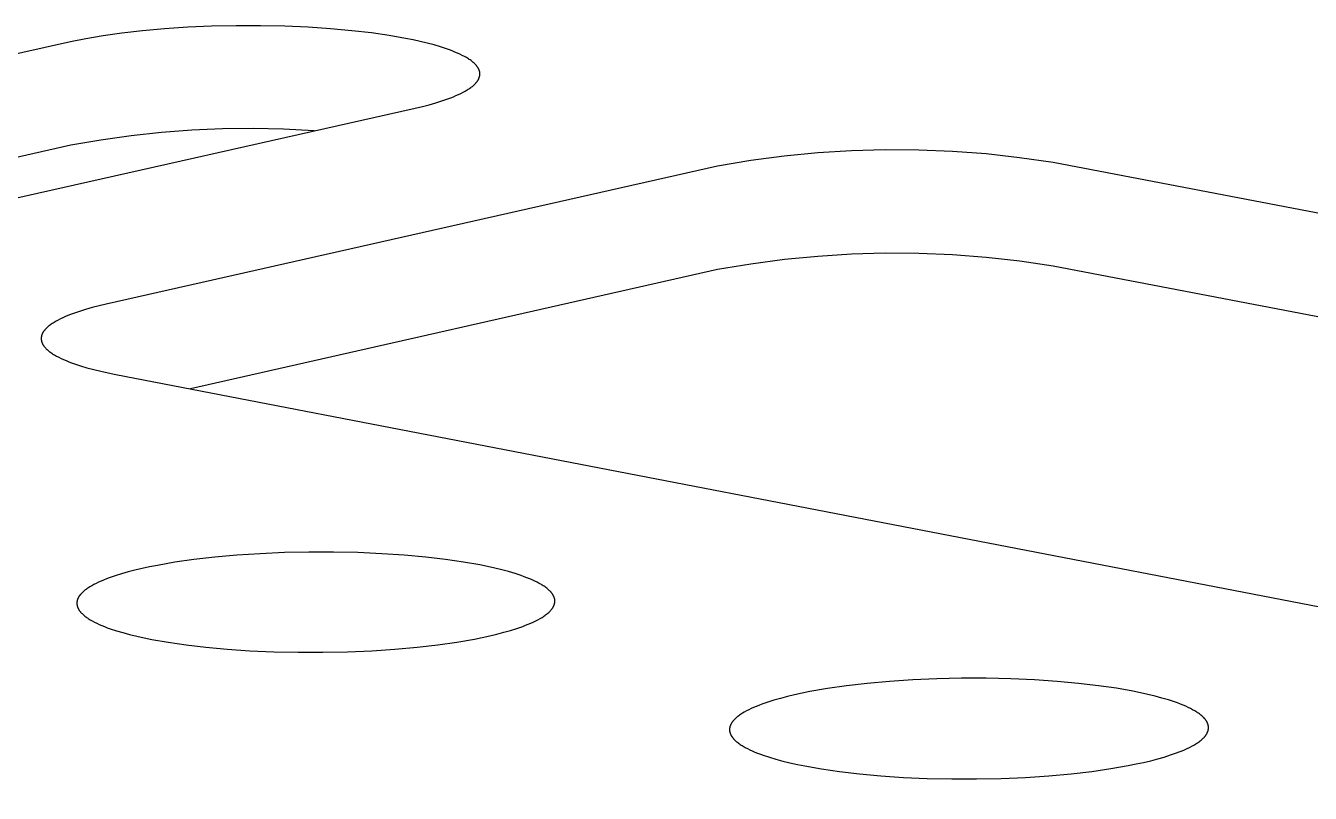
# Model space of a CAD drawing. Header units: millimetres. Extents: x 0 to 4030, y -54 to 2762.
# Drawn here: x 1107.1 to 1121.83, y 961.11 to 969.9 of the extents above; entities that cross this region are included whole.
import ezdxf

# ---------------------------------------------------------------- set-up
doc = ezdxf.new("R2010")
doc.units = ezdxf.units.MM
doc.header["$MEASUREMENT"] = 0
doc.layers.add('Utwórz2D linie widoczne', color=7, linetype='Continuous', true_color=0x000000)

msp = doc.modelspace()

# ---------------------------------------------------------------- linework, layer by layer
at = {"layer": 'Utwórz2D linie widoczne'}
for p, q in [((1108.958, 969.885), (1108.693, 969.868)), ((1109.233, 969.897), (1108.958, 969.885)), ((1109.512, 969.903), (1109.233, 969.897)), ((1109.793, 969.903), (1109.512, 969.903)), ((1110.07, 969.897), (1109.793, 969.903)), ((1110.339, 969.885), (1110.07, 969.897)), ((1110.597, 969.868), (1110.339, 969.885)), ((1107.792, 969.754), (1107.616, 969.718)), ((1107.988, 969.788), (1107.792, 969.754)), ((1108.205, 969.818), (1107.988, 969.788)), ((1108.441, 969.845), (1108.205, 969.818)), ((1108.693, 969.868), (1108.441, 969.845)), ((1110.839, 969.846), (1110.597, 969.868)), ((1111.064, 969.82), (1110.839, 969.846)), ((1111.269, 969.79), (1111.064, 969.82)), ((1111.454, 969.758), (1111.269, 969.79)), ((1111.541, 969.741), (1111.454, 969.758)), ((1111.624, 969.722), (1111.541, 969.741)), ((1107.616, 969.718), (1100.607, 968.142)), ((1111.705, 969.703), (1111.624, 969.722)), ((1111.783, 969.682), (1111.705, 969.703)), ((1111.857, 969.66), (1111.783, 969.682)), ((1111.926, 969.637), (1111.857, 969.66)), ((1111.959, 969.626), (1111.926, 969.637)), ((1111.991, 969.614), (1111.959, 969.626)), ((1112.022, 969.601), (1111.991, 969.614)), ((1112.051, 969.589), (1112.022, 969.601)), ((1112.079, 969.576), (1112.051, 969.589)), ((1112.105, 969.563), (1112.079, 969.576)), ((1112.13, 969.55), (1112.105, 969.563)), ((1112.154, 969.537), (1112.13, 969.55)), ((1112.165, 969.53), (1112.154, 969.537)), ((1112.176, 969.524), (1112.165, 969.53)), ((1112.186, 969.517), (1112.176, 969.524)), ((1112.196, 969.51), (1112.186, 969.517)), ((1112.206, 969.503), (1112.196, 969.51)), ((1112.215, 969.496), (1112.206, 969.503)), ((1112.224, 969.489), (1112.215, 969.496)), ((1112.232, 969.482), (1112.224, 969.489)), ((1112.24, 969.475), (1112.232, 969.482)), ((1112.247, 969.468), (1112.24, 969.475)), ((1112.254, 969.461), (1112.247, 969.468)), ((1112.261, 969.454), (1112.254, 969.461)), ((1112.264, 969.45), (1112.261, 969.454)), ((1112.267, 969.447), (1112.264, 969.45)), ((1112.27, 969.443), (1112.267, 969.447)), ((1112.273, 969.44), (1112.27, 969.443)), ((1112.276, 969.436), (1112.273, 969.44)), ((1112.278, 969.432), (1112.276, 969.436)), ((1112.281, 969.429), (1112.278, 969.432)), ((1112.283, 969.425), (1112.281, 969.429)), ((1112.286, 969.422), (1112.283, 969.425)), ((1112.288, 969.418), (1112.286, 969.422)), ((1112.29, 969.414), (1112.288, 969.418)), ((1112.288, 969.283), (1112.29, 969.287)), ((1112.292, 969.411), (1112.29, 969.414)), ((1112.29, 969.287), (1112.292, 969.29)), ((1112.293, 969.407), (1112.292, 969.411)), ((1112.292, 969.29), (1112.294, 969.294)), ((1112.295, 969.404), (1112.293, 969.407)), ((1112.294, 969.294), (1112.295, 969.298)), ((1112.297, 969.4), (1112.295, 969.404)), ((1112.295, 969.298), (1112.297, 969.301)), ((1112.298, 969.396), (1112.297, 969.4)), ((1112.297, 969.301), (1112.299, 969.305)), ((1112.3, 969.393), (1112.298, 969.396)), ((1112.299, 969.305), (1112.3, 969.309)), ((1112.301, 969.389), (1112.3, 969.393)), ((1112.3, 969.309), (1112.301, 969.312)), ((1112.302, 969.385), (1112.301, 969.389)), ((1112.301, 969.312), (1112.302, 969.316)), ((1112.303, 969.382), (1112.302, 969.385)), ((1112.302, 969.316), (1112.303, 969.32)), ((1112.304, 969.378), (1112.303, 969.382)), ((1112.303, 969.32), (1112.304, 969.323)), ((1112.305, 969.374), (1112.304, 969.378)), ((1112.304, 969.323), (1112.305, 969.327)), ((1112.306, 969.371), (1112.305, 969.374)), ((1112.305, 969.327), (1112.306, 969.33)), ((1112.306, 969.367), (1112.306, 969.371)), ((1112.307, 969.363), (1112.306, 969.367)), ((1112.306, 969.334), (1112.307, 969.338)), ((1112.306, 969.33), (1112.306, 969.334)), ((1112.307, 969.36), (1112.307, 969.363)), ((1112.307, 969.356), (1112.307, 969.36)), ((1112.307, 969.352), (1112.307, 969.356)), ((1112.307, 969.349), (1112.307, 969.352)), ((1112.307, 969.345), (1112.307, 969.349)), ((1112.307, 969.341), (1112.307, 969.345)), ((1112.307, 969.338), (1112.307, 969.341)), ((1112.089, 969.127), (1112.115, 969.14)), ((1112.115, 969.14), (1112.139, 969.154)), ((1112.139, 969.154), (1112.162, 969.167)), ((1112.162, 969.167), (1112.172, 969.174)), ((1112.172, 969.174), (1112.183, 969.181)), ((1112.183, 969.181), (1112.193, 969.187)), ((1112.193, 969.187), (1112.202, 969.194)), ((1112.202, 969.194), (1112.212, 969.201)), ((1112.212, 969.201), (1112.221, 969.208)), ((1112.221, 969.208), (1112.229, 969.215)), ((1112.229, 969.215), (1112.237, 969.222)), ((1112.237, 969.222), (1112.245, 969.229)), ((1112.245, 969.229), (1112.252, 969.236)), ((1112.252, 969.236), (1112.259, 969.244)), ((1112.259, 969.244), (1112.262, 969.247)), ((1112.262, 969.247), (1112.265, 969.251)), ((1112.265, 969.251), (1112.268, 969.254)), ((1112.268, 969.254), (1112.271, 969.258)), ((1112.271, 969.258), (1112.274, 969.261)), ((1112.274, 969.261), (1112.276, 969.265)), ((1112.276, 969.265), (1112.279, 969.269)), ((1112.279, 969.269), (1112.281, 969.272)), ((1112.281, 969.272), (1112.284, 969.276)), ((1112.284, 969.276), (1112.286, 969.28)), ((1112.286, 969.28), (1112.288, 969.283)), ((1111.648, 968.978), (1111.727, 968.998)), ((1111.727, 968.998), (1111.802, 969.02)), ((1111.802, 969.02), (1111.873, 969.042)), ((1111.873, 969.042), (1111.941, 969.065)), ((1111.941, 969.065), (1111.973, 969.077)), ((1111.973, 969.077), (1112.004, 969.089)), ((1112.004, 969.089), (1112.033, 969.102)), ((1112.033, 969.102), (1112.062, 969.114)), ((1112.062, 969.114), (1112.089, 969.127)), ((1104.559, 967.38), (1111.567, 968.959)), ((1111.567, 968.959), (1111.648, 968.978)), ((1109.007, 968.706), (1108.658, 968.679)), ((1109.357, 968.72), (1109.007, 968.706)), ((1109.707, 968.724), (1109.357, 968.72)), ((1110.057, 968.717), (1109.707, 968.724)), ((1110.407, 968.698), (1110.057, 968.717)), ((1107.963, 968.593), (1107.618, 968.534)), ((1108.31, 968.642), (1107.963, 968.593)), ((1108.658, 968.679), (1108.31, 968.642)), ((1107.618, 968.534), (1101.762, 967.216)), ((1115.796, 968.408), (1115.412, 968.358)), ((1116.18, 968.446), (1115.796, 968.408)), ((1116.566, 968.47), (1116.18, 968.446)), ((1116.952, 968.481), (1116.566, 968.47)), ((1117.339, 968.478), (1116.952, 968.481)), ((1117.725, 968.462), (1117.339, 968.478)), ((1118.11, 968.433), (1117.725, 968.462)), ((1118.494, 968.39), (1118.11, 968.433)), ((1115.031, 968.294), (1108.024, 966.713)), ((1115.412, 968.358), (1115.031, 968.294)), ((1118.877, 968.335), (1118.494, 968.39)), ((1171.66, 958.213), (1118.877, 968.335)), ((1116.181, 967.26), (1115.797, 967.223)), ((1116.567, 967.284), (1116.181, 967.26)), ((1116.953, 967.295), (1116.567, 967.284)), ((1117.34, 967.292), (1116.953, 967.295)), ((1117.726, 967.276), (1117.34, 967.292)), ((1118.111, 967.247), (1117.726, 967.276)), ((1118.495, 967.205), (1118.111, 967.247)), ((1115.032, 967.108), (1108.989, 965.742)), ((1115.413, 967.172), (1115.032, 967.108)), ((1115.797, 967.223), (1115.413, 967.172)), ((1118.877, 967.149), (1118.495, 967.205)), ((1170.871, 957.162), (1118.877, 967.149)), ((1107.788, 966.652), (1107.717, 966.629)), ((1107.864, 966.673), (1107.788, 966.652)), ((1107.943, 966.693), (1107.864, 966.673)), ((1108.024, 966.713), (1107.943, 966.693)), ((1107.405, 966.49), (1107.395, 966.483)), ((1107.416, 966.496), (1107.405, 966.49)), ((1107.427, 966.503), (1107.416, 966.496)), ((1107.45, 966.517), (1107.427, 966.503)), ((1107.474, 966.53), (1107.45, 966.517)), ((1107.5, 966.543), (1107.474, 966.53)), ((1107.527, 966.556), (1107.5, 966.543)), ((1107.556, 966.569), (1107.527, 966.556)), ((1107.585, 966.582), (1107.556, 966.569)), ((1107.616, 966.594), (1107.585, 966.582)), ((1107.649, 966.606), (1107.616, 966.594)), ((1107.717, 966.629), (1107.649, 966.606)), ((1107.282, 966.342), (1107.281, 966.339)), ((1107.283, 966.35), (1107.282, 966.346)), ((1107.282, 966.346), (1107.282, 966.342)), ((1107.284, 966.353), (1107.283, 966.35)), ((1107.286, 966.357), (1107.284, 966.353)), ((1107.287, 966.361), (1107.286, 966.357)), ((1107.288, 966.364), (1107.287, 966.361)), ((1107.29, 966.368), (1107.288, 966.364)), ((1107.291, 966.372), (1107.29, 966.368)), ((1107.293, 966.375), (1107.291, 966.372)), ((1107.295, 966.379), (1107.293, 966.375)), ((1107.297, 966.383), (1107.295, 966.379)), ((1107.299, 966.386), (1107.297, 966.383)), ((1107.301, 966.39), (1107.299, 966.386)), ((1107.303, 966.394), (1107.301, 966.39)), ((1107.306, 966.397), (1107.303, 966.394)), ((1107.308, 966.401), (1107.306, 966.397)), ((1107.311, 966.405), (1107.308, 966.401)), ((1107.314, 966.408), (1107.311, 966.405)), ((1107.316, 966.412), (1107.314, 966.408)), ((1107.319, 966.415), (1107.316, 966.412)), ((1107.322, 966.419), (1107.319, 966.415)), ((1107.325, 966.423), (1107.322, 966.419)), ((1107.329, 966.426), (1107.325, 966.423)), ((1107.336, 966.433), (1107.329, 966.426)), ((1107.343, 966.44), (1107.336, 966.433)), ((1107.35, 966.448), (1107.343, 966.44)), ((1107.359, 966.455), (1107.35, 966.448)), ((1107.367, 966.462), (1107.359, 966.455)), ((1107.376, 966.469), (1107.367, 966.462)), ((1107.385, 966.476), (1107.376, 966.469)), ((1107.395, 966.483), (1107.385, 966.476)), ((1107.28, 966.331), (1107.279, 966.327)), ((1107.279, 966.327), (1107.279, 966.324)), ((1107.279, 966.324), (1107.279, 966.32)), ((1107.279, 966.32), (1107.279, 966.316)), ((1107.279, 966.316), (1107.279, 966.313)), ((1107.279, 966.313), (1107.279, 966.309)), ((1107.279, 966.309), (1107.28, 966.305)), ((1107.281, 966.339), (1107.28, 966.335)), ((1107.28, 966.335), (1107.28, 966.331)), ((1107.28, 966.305), (1107.28, 966.302)), ((1107.28, 966.302), (1107.281, 966.298)), ((1107.281, 966.298), (1107.281, 966.294)), ((1107.281, 966.294), (1107.282, 966.291)), ((1107.282, 966.291), (1107.283, 966.287)), ((1107.283, 966.287), (1107.284, 966.283)), ((1107.284, 966.283), (1107.285, 966.28)), ((1107.285, 966.28), (1107.286, 966.276)), ((1107.286, 966.276), (1107.288, 966.272)), ((1107.288, 966.272), (1107.289, 966.269)), ((1107.289, 966.269), (1107.291, 966.265)), ((1107.291, 966.265), (1107.293, 966.261)), ((1107.293, 966.261), (1107.294, 966.258)), ((1107.294, 966.258), (1107.296, 966.254)), ((1107.296, 966.254), (1107.298, 966.25)), ((1107.298, 966.25), (1107.3, 966.247)), ((1107.3, 966.247), (1107.303, 966.243)), ((1107.303, 966.243), (1107.305, 966.239)), ((1107.305, 966.239), (1107.308, 966.236)), ((1107.308, 966.236), (1107.31, 966.232)), ((1107.31, 966.232), (1107.313, 966.228)), ((1107.313, 966.228), (1107.316, 966.225)), ((1107.316, 966.225), (1107.319, 966.221)), ((1107.319, 966.221), (1107.322, 966.218)), ((1107.322, 966.218), (1107.325, 966.214)), ((1107.325, 966.214), (1107.331, 966.207)), ((1107.331, 966.207), (1107.338, 966.2)), ((1107.338, 966.2), (1107.346, 966.193)), ((1107.346, 966.193), (1107.354, 966.186)), ((1107.354, 966.186), (1107.362, 966.178)), ((1107.362, 966.178), (1107.371, 966.171)), ((1107.371, 966.171), (1107.38, 966.164)), ((1107.38, 966.164), (1107.39, 966.158)), ((1107.39, 966.158), (1107.4, 966.151)), ((1107.4, 966.151), (1107.41, 966.144)), ((1107.41, 966.144), (1107.421, 966.137)), ((1107.421, 966.137), (1107.432, 966.13)), ((1107.432, 966.13), (1107.456, 966.117)), ((1107.456, 966.117), (1107.481, 966.104)), ((1107.481, 966.104), (1107.507, 966.091)), ((1107.507, 966.091), (1107.535, 966.078)), ((1107.535, 966.078), (1107.564, 966.065)), ((1107.564, 966.065), (1107.595, 966.053)), ((1107.595, 966.053), (1107.627, 966.041)), ((1107.627, 966.041), (1107.66, 966.029)), ((1107.66, 966.029), (1107.73, 966.006)), ((1107.73, 966.006), (1107.804, 965.984)), ((1107.804, 965.984), (1107.882, 965.963)), ((1107.882, 965.963), (1107.963, 965.943)), ((1107.963, 965.943), (1108.047, 965.925)), ((1108.047, 965.925), (1108.134, 965.907)), ((1108.134, 965.907), (1160.945, 955.717)), ((1109.789, 963.853), (1109.522, 963.835)), ((1110.066, 963.865), (1109.789, 963.853)), ((1110.348, 963.871), (1110.066, 963.865)), ((1110.631, 963.871), (1110.348, 963.871)), ((1110.91, 963.865), (1110.631, 963.871)), ((1111.182, 963.853), (1110.91, 963.865)), ((1111.441, 963.836), (1111.182, 963.853)), ((1108.522, 963.701), (1108.436, 963.683)), ((1108.613, 963.719), (1108.522, 963.701)), ((1108.811, 963.754), (1108.613, 963.719)), ((1109.03, 963.785), (1108.811, 963.754)), ((1109.268, 963.813), (1109.03, 963.785)), ((1109.522, 963.835), (1109.268, 963.813)), ((1111.686, 963.813), (1111.441, 963.836)), ((1111.912, 963.787), (1111.686, 963.813)), ((1112.12, 963.757), (1111.912, 963.787)), ((1112.306, 963.724), (1112.12, 963.757)), ((1112.393, 963.706), (1112.306, 963.724)), ((1112.478, 963.687), (1112.393, 963.706)), ((1107.995, 963.551), (1107.965, 963.538)), ((1108.026, 963.563), (1107.995, 963.551)), ((1108.059, 963.575), (1108.026, 963.563)), ((1108.127, 963.599), (1108.059, 963.575)), ((1108.199, 963.621), (1108.127, 963.599)), ((1108.275, 963.643), (1108.199, 963.621)), ((1108.354, 963.663), (1108.275, 963.643)), ((1108.436, 963.683), (1108.354, 963.663)), ((1112.559, 963.668), (1112.478, 963.687)), ((1112.637, 963.647), (1112.559, 963.668)), ((1112.712, 963.624), (1112.637, 963.647)), ((1112.782, 963.601), (1112.712, 963.624)), ((1112.815, 963.589), (1112.782, 963.601)), ((1112.847, 963.577), (1112.815, 963.589)), ((1112.878, 963.565), (1112.847, 963.577)), ((1112.908, 963.552), (1112.878, 963.565)), ((1112.936, 963.539), (1112.908, 963.552)), ((1107.745, 963.401), (1107.738, 963.394)), ((1107.752, 963.408), (1107.745, 963.401)), ((1107.76, 963.415), (1107.752, 963.408)), ((1107.768, 963.423), (1107.76, 963.415)), ((1107.776, 963.43), (1107.768, 963.423)), ((1107.785, 963.437), (1107.776, 963.43)), ((1107.794, 963.444), (1107.785, 963.437)), ((1107.804, 963.451), (1107.794, 963.444)), ((1107.814, 963.458), (1107.804, 963.451)), ((1107.825, 963.465), (1107.814, 963.458)), ((1107.836, 963.472), (1107.825, 963.465)), ((1107.859, 963.485), (1107.836, 963.472)), ((1107.883, 963.499), (1107.859, 963.485)), ((1107.909, 963.512), (1107.883, 963.499)), ((1107.937, 963.525), (1107.909, 963.512)), ((1107.965, 963.538), (1107.937, 963.525)), ((1112.963, 963.526), (1112.936, 963.539)), ((1112.988, 963.513), (1112.963, 963.526)), ((1113.012, 963.499), (1112.988, 963.513)), ((1113.023, 963.492), (1113.012, 963.499)), ((1113.034, 963.485), (1113.023, 963.492)), ((1113.044, 963.479), (1113.034, 963.485)), ((1113.054, 963.472), (1113.044, 963.479)), ((1113.064, 963.465), (1113.054, 963.472)), ((1113.073, 963.458), (1113.064, 963.465)), ((1113.082, 963.451), (1113.073, 963.458)), ((1113.091, 963.443), (1113.082, 963.451)), ((1113.099, 963.436), (1113.091, 963.443)), ((1113.106, 963.429), (1113.099, 963.436)), ((1113.113, 963.422), (1113.106, 963.429)), ((1113.12, 963.415), (1113.113, 963.422)), ((1113.123, 963.411), (1113.12, 963.415)), ((1113.126, 963.407), (1113.123, 963.411)), ((1113.129, 963.404), (1113.126, 963.407)), ((1113.132, 963.4), (1113.129, 963.404)), ((1113.135, 963.396), (1113.132, 963.4)), ((1113.137, 963.393), (1113.135, 963.396)), ((1107.689, 963.298), (1107.688, 963.294)), ((1107.688, 963.294), (1107.688, 963.291)), ((1107.688, 963.291), (1107.688, 963.287)), ((1107.688, 963.287), (1107.688, 963.283)), ((1107.688, 963.283), (1107.688, 963.279)), ((1107.688, 963.279), (1107.688, 963.276)), ((1107.688, 963.276), (1107.689, 963.272)), ((1107.69, 963.306), (1107.689, 963.302)), ((1107.689, 963.302), (1107.689, 963.298)), ((1107.689, 963.272), (1107.689, 963.268)), ((1107.689, 963.268), (1107.69, 963.265)), ((1107.691, 963.313), (1107.69, 963.309)), ((1107.69, 963.309), (1107.69, 963.306)), ((1107.69, 963.265), (1107.69, 963.261)), ((1107.69, 963.261), (1107.691, 963.257)), ((1107.692, 963.317), (1107.691, 963.313)), ((1107.691, 963.257), (1107.692, 963.253)), ((1107.693, 963.32), (1107.692, 963.317)), ((1107.692, 963.253), (1107.693, 963.25)), ((1107.694, 963.324), (1107.693, 963.32)), ((1107.693, 963.25), (1107.694, 963.246)), ((1107.696, 963.328), (1107.694, 963.324)), ((1107.697, 963.331), (1107.696, 963.328)), ((1107.699, 963.335), (1107.697, 963.331)), ((1107.7, 963.339), (1107.699, 963.335)), ((1107.702, 963.343), (1107.7, 963.339)), ((1107.704, 963.346), (1107.702, 963.343)), ((1107.706, 963.35), (1107.704, 963.346)), ((1107.708, 963.354), (1107.706, 963.35)), ((1107.71, 963.357), (1107.708, 963.354)), ((1107.712, 963.361), (1107.71, 963.357)), ((1107.715, 963.365), (1107.712, 963.361)), ((1107.717, 963.368), (1107.715, 963.365)), ((1107.72, 963.372), (1107.717, 963.368)), ((1107.722, 963.376), (1107.72, 963.372)), ((1107.725, 963.379), (1107.722, 963.376)), ((1107.728, 963.383), (1107.725, 963.379)), ((1107.731, 963.387), (1107.728, 963.383)), ((1107.734, 963.39), (1107.731, 963.387)), ((1107.738, 963.394), (1107.734, 963.39)), ((1113.14, 963.389), (1113.137, 963.393)), ((1113.142, 963.386), (1113.14, 963.389)), ((1113.145, 963.382), (1113.142, 963.386)), ((1113.147, 963.378), (1113.145, 963.382)), ((1113.149, 963.374), (1113.147, 963.378)), ((1113.151, 963.371), (1113.149, 963.374)), ((1113.149, 963.245), (1113.151, 963.248)), ((1113.153, 963.367), (1113.151, 963.371)), ((1113.151, 963.248), (1113.153, 963.252)), ((1113.154, 963.363), (1113.153, 963.367)), ((1113.153, 963.252), (1113.155, 963.256)), ((1113.156, 963.36), (1113.154, 963.363)), ((1113.155, 963.256), (1113.156, 963.259)), ((1113.158, 963.356), (1113.156, 963.36)), ((1113.156, 963.259), (1113.158, 963.263)), ((1113.159, 963.352), (1113.158, 963.356)), ((1113.158, 963.263), (1113.159, 963.267)), ((1113.16, 963.349), (1113.159, 963.352)), ((1113.159, 963.267), (1113.16, 963.271)), ((1113.161, 963.345), (1113.16, 963.349)), ((1113.16, 963.271), (1113.162, 963.274)), ((1113.162, 963.341), (1113.161, 963.345)), ((1113.163, 963.338), (1113.162, 963.341)), ((1113.162, 963.274), (1113.163, 963.278)), ((1113.164, 963.334), (1113.163, 963.338)), ((1113.163, 963.278), (1113.164, 963.282)), ((1113.165, 963.33), (1113.164, 963.334)), ((1113.164, 963.285), (1113.165, 963.289)), ((1113.164, 963.282), (1113.164, 963.285)), ((1113.165, 963.326), (1113.165, 963.33)), ((1113.166, 963.323), (1113.165, 963.326)), ((1113.165, 963.289), (1113.166, 963.293)), ((1113.166, 963.319), (1113.166, 963.323)), ((1113.166, 963.315), (1113.166, 963.319)), ((1113.167, 963.311), (1113.166, 963.315)), ((1113.166, 963.3), (1113.167, 963.304)), ((1113.166, 963.297), (1113.166, 963.3)), ((1113.166, 963.293), (1113.166, 963.297)), ((1113.167, 963.308), (1113.167, 963.311)), ((1113.167, 963.304), (1113.167, 963.308)), ((1107.694, 963.246), (1107.695, 963.242)), ((1107.695, 963.242), (1107.697, 963.239)), ((1107.697, 963.239), (1107.698, 963.235)), ((1107.698, 963.235), (1107.7, 963.231)), ((1107.7, 963.231), (1107.701, 963.228)), ((1107.701, 963.228), (1107.703, 963.224)), ((1107.703, 963.224), (1107.705, 963.22)), ((1107.705, 963.22), (1107.707, 963.217)), ((1107.707, 963.217), (1107.709, 963.213)), ((1107.709, 963.213), (1107.712, 963.209)), ((1107.712, 963.209), (1107.714, 963.205)), ((1107.714, 963.205), (1107.716, 963.202)), ((1107.716, 963.202), (1107.719, 963.198)), ((1107.719, 963.198), (1107.722, 963.195)), ((1107.722, 963.195), (1107.725, 963.191)), ((1107.725, 963.191), (1107.728, 963.187)), ((1107.728, 963.187), (1107.731, 963.184)), ((1107.731, 963.184), (1107.734, 963.18)), ((1107.734, 963.18), (1107.74, 963.173)), ((1107.74, 963.173), (1107.747, 963.166)), ((1107.747, 963.166), (1107.755, 963.158)), ((1107.755, 963.158), (1107.763, 963.151)), ((1107.763, 963.151), (1107.771, 963.144)), ((1107.771, 963.144), (1107.78, 963.137)), ((1107.78, 963.137), (1107.789, 963.13)), ((1107.789, 963.13), (1107.799, 963.123)), ((1107.799, 963.123), (1107.809, 963.116)), ((1107.809, 963.116), (1107.819, 963.109)), ((1107.819, 963.109), (1107.83, 963.102)), ((1107.83, 963.102), (1107.842, 963.095)), ((1112.973, 963.096), (1112.997, 963.109)), ((1112.997, 963.109), (1113.02, 963.123)), ((1113.02, 963.123), (1113.031, 963.13)), ((1113.031, 963.13), (1113.041, 963.137)), ((1113.041, 963.137), (1113.051, 963.144)), ((1113.051, 963.144), (1113.061, 963.151)), ((1113.061, 963.151), (1113.07, 963.158)), ((1113.07, 963.158), (1113.079, 963.165)), ((1113.079, 963.165), (1113.088, 963.172)), ((1113.088, 963.172), (1113.096, 963.179)), ((1113.096, 963.179), (1113.104, 963.186)), ((1113.104, 963.186), (1113.111, 963.194)), ((1113.111, 963.194), (1113.118, 963.201)), ((1113.118, 963.201), (1113.121, 963.204)), ((1113.121, 963.204), (1113.124, 963.208)), ((1113.124, 963.208), (1113.127, 963.212)), ((1113.127, 963.212), (1113.13, 963.215)), ((1113.13, 963.215), (1113.133, 963.219)), ((1113.133, 963.219), (1113.136, 963.223)), ((1113.136, 963.223), (1113.138, 963.226)), ((1113.138, 963.226), (1113.141, 963.23)), ((1113.141, 963.23), (1113.143, 963.234)), ((1113.143, 963.234), (1113.145, 963.237)), ((1113.145, 963.237), (1113.147, 963.241)), ((1113.147, 963.241), (1113.149, 963.245)), ((1107.842, 963.095), (1107.865, 963.082)), ((1107.865, 963.082), (1107.89, 963.069)), ((1107.89, 963.069), (1107.917, 963.055)), ((1107.917, 963.055), (1107.945, 963.043)), ((1107.945, 963.043), (1107.975, 963.03)), ((1107.975, 963.03), (1108.005, 963.017)), ((1108.005, 963.017), (1108.037, 963.005)), ((1108.037, 963.005), (1108.071, 962.993)), ((1108.071, 962.993), (1108.141, 962.97)), ((1108.141, 962.97), (1108.215, 962.948)), ((1112.582, 962.952), (1112.657, 962.973)), ((1112.657, 962.973), (1112.73, 962.996)), ((1112.73, 962.996), (1112.798, 963.019)), ((1112.798, 963.019), (1112.83, 963.032)), ((1112.83, 963.032), (1112.861, 963.044)), ((1112.861, 963.044), (1112.891, 963.057)), ((1112.891, 963.057), (1112.919, 963.069)), ((1112.919, 963.069), (1112.947, 963.083)), ((1112.947, 963.083), (1112.973, 963.096)), ((1108.215, 962.948), (1108.293, 962.927)), ((1108.293, 962.927), (1108.375, 962.907)), ((1108.375, 962.907), (1108.459, 962.888)), ((1108.459, 962.888), (1108.546, 962.87)), ((1108.546, 962.87), (1108.733, 962.838)), ((1108.733, 962.838), (1108.94, 962.807)), ((1108.94, 962.807), (1109.167, 962.781)), ((1111.589, 962.781), (1111.827, 962.809)), ((1111.827, 962.809), (1112.045, 962.84)), ((1112.045, 962.84), (1112.244, 962.875)), ((1112.244, 962.875), (1112.335, 962.893)), ((1112.335, 962.893), (1112.421, 962.912)), ((1112.421, 962.912), (1112.503, 962.931)), ((1112.503, 962.931), (1112.582, 962.952)), ((1109.167, 962.781), (1109.412, 962.758)), ((1109.412, 962.758), (1109.672, 962.741)), ((1109.672, 962.741), (1109.944, 962.729)), ((1109.944, 962.729), (1110.223, 962.723)), ((1110.223, 962.723), (1110.507, 962.723)), ((1110.507, 962.723), (1110.79, 962.729)), ((1110.79, 962.729), (1111.067, 962.741)), ((1111.067, 962.741), (1111.334, 962.759)), ((1111.334, 962.759), (1111.589, 962.781)), ((1116.747, 962.366), (1116.509, 962.338)), ((1117.001, 962.389), (1116.747, 962.366)), ((1117.268, 962.407), (1117.001, 962.389)), ((1117.546, 962.419), (1117.268, 962.407)), ((1117.828, 962.425), (1117.546, 962.419)), ((1118.112, 962.425), (1117.828, 962.425)), ((1118.392, 962.418), (1118.112, 962.425)), ((1118.664, 962.406), (1118.392, 962.418)), ((1118.924, 962.389), (1118.664, 962.406)), ((1119.169, 962.367), (1118.924, 962.389)), ((1119.397, 962.34), (1119.169, 962.367)), ((1115.915, 962.235), (1115.833, 962.216)), ((1116, 962.254), (1115.915, 962.235)), ((1116.091, 962.272), (1116, 962.254)), ((1116.29, 962.307), (1116.091, 962.272)), ((1116.509, 962.338), (1116.29, 962.307)), ((1119.605, 962.31), (1119.397, 962.34)), ((1119.792, 962.277), (1119.605, 962.31)), ((1119.879, 962.259), (1119.792, 962.277)), ((1119.964, 962.24), (1119.879, 962.259)), ((1120.046, 962.22), (1119.964, 962.24)), ((1120.125, 962.199), (1120.046, 962.22)), ((1115.416, 962.077), (1115.389, 962.064)), ((1115.445, 962.09), (1115.416, 962.077)), ((1115.474, 962.103), (1115.445, 962.09)), ((1115.506, 962.115), (1115.474, 962.103)), ((1115.538, 962.127), (1115.506, 962.115)), ((1115.606, 962.151), (1115.538, 962.127)), ((1115.678, 962.174), (1115.606, 962.151)), ((1115.754, 962.195), (1115.678, 962.174)), ((1115.833, 962.216), (1115.754, 962.195)), ((1120.199, 962.177), (1120.125, 962.199)), ((1120.27, 962.154), (1120.199, 962.177)), ((1120.304, 962.142), (1120.27, 962.154)), ((1120.336, 962.129), (1120.304, 962.142)), ((1120.367, 962.117), (1120.336, 962.129)), ((1120.397, 962.104), (1120.367, 962.117)), ((1120.425, 962.091), (1120.397, 962.104)), ((1120.452, 962.078), (1120.425, 962.091)), ((1120.477, 962.065), (1120.452, 962.078)), ((1115.2, 961.924), (1115.197, 961.92)), ((1115.203, 961.927), (1115.2, 961.924)), ((1115.206, 961.931), (1115.203, 961.927)), ((1115.208, 961.935), (1115.206, 961.931)), ((1115.211, 961.938), (1115.208, 961.935)), ((1115.215, 961.942), (1115.211, 961.938)), ((1115.218, 961.945), (1115.215, 961.942)), ((1115.225, 961.953), (1115.218, 961.945)), ((1115.232, 961.96), (1115.225, 961.953)), ((1115.24, 961.967), (1115.232, 961.96)), ((1115.248, 961.974), (1115.24, 961.967)), ((1115.256, 961.982), (1115.248, 961.974)), ((1115.265, 961.989), (1115.256, 961.982)), ((1115.274, 961.996), (1115.265, 961.989)), ((1115.284, 962.003), (1115.274, 961.996)), ((1115.294, 962.01), (1115.284, 962.003)), ((1115.305, 962.017), (1115.294, 962.01)), ((1115.316, 962.024), (1115.305, 962.017)), ((1115.338, 962.037), (1115.316, 962.024)), ((1115.363, 962.051), (1115.338, 962.037)), ((1115.389, 962.064), (1115.363, 962.051)), ((1120.501, 962.051), (1120.477, 962.065)), ((1120.513, 962.044), (1120.501, 962.051)), ((1120.524, 962.037), (1120.513, 962.044)), ((1120.534, 962.031), (1120.524, 962.037)), ((1120.544, 962.024), (1120.534, 962.031)), ((1120.554, 962.017), (1120.544, 962.024)), ((1120.563, 962.009), (1120.554, 962.017)), ((1120.572, 962.002), (1120.563, 962.009)), ((1120.581, 961.995), (1120.572, 962.002)), ((1120.589, 961.988), (1120.581, 961.995)), ((1120.597, 961.981), (1120.589, 961.988)), ((1120.604, 961.974), (1120.597, 961.981)), ((1120.611, 961.966), (1120.604, 961.974)), ((1120.614, 961.963), (1120.611, 961.966)), ((1120.617, 961.959), (1120.614, 961.963)), ((1120.62, 961.955), (1120.617, 961.959)), ((1120.623, 961.952), (1120.62, 961.955)), ((1120.626, 961.948), (1120.623, 961.952)), ((1120.628, 961.944), (1120.626, 961.948)), ((1120.631, 961.941), (1120.628, 961.944)), ((1120.633, 961.937), (1120.631, 961.941)), ((1120.636, 961.933), (1120.633, 961.937)), ((1120.638, 961.93), (1120.636, 961.933)), ((1120.64, 961.926), (1120.638, 961.93)), ((1120.642, 961.922), (1120.64, 961.926)), ((1115.17, 961.849), (1115.169, 961.846)), ((1115.169, 961.846), (1115.169, 961.842)), ((1115.169, 961.842), (1115.169, 961.838)), ((1115.169, 961.838), (1115.169, 961.834)), ((1115.169, 961.834), (1115.169, 961.831)), ((1115.169, 961.831), (1115.17, 961.827)), ((1115.171, 961.857), (1115.17, 961.853)), ((1115.17, 961.853), (1115.17, 961.849)), ((1115.17, 961.827), (1115.17, 961.823)), ((1115.17, 961.823), (1115.17, 961.819)), ((1115.17, 961.819), (1115.171, 961.816)), ((1115.172, 961.864), (1115.171, 961.861)), ((1115.171, 961.861), (1115.171, 961.857)), ((1115.171, 961.816), (1115.172, 961.812)), ((1115.173, 961.868), (1115.172, 961.864)), ((1115.172, 961.812), (1115.173, 961.808)), ((1115.174, 961.872), (1115.173, 961.868)), ((1115.173, 961.808), (1115.173, 961.805)), ((1115.173, 961.805), (1115.175, 961.801)), ((1115.175, 961.875), (1115.174, 961.872)), ((1115.176, 961.879), (1115.175, 961.875)), ((1115.175, 961.801), (1115.176, 961.797)), ((1115.178, 961.883), (1115.176, 961.879)), ((1115.176, 961.797), (1115.177, 961.793)), ((1115.177, 961.793), (1115.178, 961.79)), ((1115.179, 961.887), (1115.178, 961.883)), ((1115.178, 961.79), (1115.18, 961.786)), ((1115.181, 961.89), (1115.179, 961.887)), ((1115.18, 961.786), (1115.182, 961.782)), ((1115.183, 961.894), (1115.181, 961.89)), ((1115.182, 961.782), (1115.183, 961.779)), ((1115.184, 961.898), (1115.183, 961.894)), ((1115.183, 961.779), (1115.185, 961.775)), ((1115.186, 961.901), (1115.184, 961.898)), ((1115.188, 961.905), (1115.186, 961.901)), ((1115.19, 961.909), (1115.188, 961.905)), ((1115.193, 961.913), (1115.19, 961.909)), ((1115.195, 961.916), (1115.193, 961.913)), ((1115.197, 961.92), (1115.195, 961.916)), ((1120.628, 961.774), (1120.631, 961.777)), ((1120.631, 961.777), (1120.633, 961.781)), ((1120.633, 961.781), (1120.635, 961.785)), ((1120.635, 961.785), (1120.638, 961.788)), ((1120.638, 961.788), (1120.64, 961.792)), ((1120.64, 961.792), (1120.642, 961.796)), ((1120.644, 961.919), (1120.642, 961.922)), ((1120.642, 961.796), (1120.644, 961.799)), ((1120.646, 961.915), (1120.644, 961.919)), ((1120.644, 961.799), (1120.645, 961.803)), ((1120.645, 961.803), (1120.647, 961.807)), ((1120.647, 961.911), (1120.646, 961.915)), ((1120.649, 961.908), (1120.647, 961.911)), ((1120.647, 961.807), (1120.649, 961.811)), ((1120.65, 961.904), (1120.649, 961.908)), ((1120.649, 961.811), (1120.65, 961.814)), ((1120.652, 961.9), (1120.65, 961.904)), ((1120.65, 961.814), (1120.651, 961.818)), ((1120.651, 961.818), (1120.653, 961.822)), ((1120.653, 961.896), (1120.652, 961.9)), ((1120.654, 961.893), (1120.653, 961.896)), ((1120.653, 961.822), (1120.654, 961.825)), ((1120.655, 961.889), (1120.654, 961.893)), ((1120.654, 961.825), (1120.655, 961.829)), ((1120.656, 961.885), (1120.655, 961.889)), ((1120.655, 961.829), (1120.656, 961.833)), ((1120.656, 961.881), (1120.656, 961.885)), ((1120.657, 961.878), (1120.656, 961.881)), ((1120.656, 961.837), (1120.657, 961.84)), ((1120.656, 961.833), (1120.656, 961.837)), ((1120.658, 961.874), (1120.657, 961.878)), ((1120.657, 961.84), (1120.658, 961.844)), ((1120.658, 961.87), (1120.658, 961.874)), ((1120.658, 961.867), (1120.658, 961.87)), ((1120.658, 961.863), (1120.658, 961.867)), ((1120.658, 961.859), (1120.658, 961.863)), ((1120.658, 961.855), (1120.658, 961.859)), ((1120.658, 961.852), (1120.658, 961.855)), ((1120.658, 961.848), (1120.658, 961.852)), ((1120.658, 961.844), (1120.658, 961.848)), ((1115.185, 961.775), (1115.187, 961.771)), ((1115.187, 961.771), (1115.189, 961.767)), ((1115.189, 961.767), (1115.191, 961.764)), ((1115.191, 961.764), (1115.194, 961.76)), ((1115.194, 961.76), (1115.196, 961.756)), ((1115.196, 961.756), (1115.199, 961.753)), ((1115.199, 961.753), (1115.201, 961.749)), ((1115.201, 961.749), (1115.204, 961.745)), ((1115.204, 961.745), (1115.207, 961.742)), ((1115.207, 961.742), (1115.21, 961.738)), ((1115.21, 961.738), (1115.213, 961.734)), ((1115.213, 961.734), (1115.216, 961.731)), ((1115.216, 961.731), (1115.223, 961.723)), ((1115.223, 961.723), (1115.23, 961.716)), ((1115.23, 961.716), (1115.238, 961.709)), ((1115.238, 961.709), (1115.246, 961.702)), ((1115.246, 961.702), (1115.254, 961.695)), ((1115.254, 961.695), (1115.263, 961.688)), ((1115.263, 961.688), (1115.272, 961.681)), ((1115.272, 961.681), (1115.282, 961.674)), ((1115.282, 961.674), (1115.292, 961.667)), ((1115.292, 961.667), (1115.303, 961.66)), ((1115.303, 961.66), (1115.314, 961.653)), ((1115.314, 961.653), (1115.325, 961.646)), ((1115.325, 961.646), (1115.349, 961.632)), ((1115.349, 961.632), (1115.374, 961.619)), ((1120.413, 961.62), (1120.44, 961.633)), ((1120.44, 961.633), (1120.466, 961.646)), ((1120.466, 961.646), (1120.491, 961.66)), ((1120.491, 961.66), (1120.502, 961.667)), ((1120.502, 961.667), (1120.513, 961.674)), ((1120.513, 961.674), (1120.524, 961.68)), ((1120.524, 961.68), (1120.535, 961.687)), ((1120.535, 961.687), (1120.545, 961.694)), ((1120.545, 961.694), (1120.554, 961.701)), ((1120.554, 961.701), (1120.564, 961.709)), ((1120.564, 961.709), (1120.573, 961.716)), ((1120.573, 961.716), (1120.581, 961.723)), ((1120.581, 961.723), (1120.589, 961.73)), ((1120.589, 961.73), (1120.597, 961.737)), ((1120.597, 961.737), (1120.604, 961.744)), ((1120.604, 961.744), (1120.611, 961.752)), ((1120.611, 961.752), (1120.614, 961.755)), ((1120.614, 961.755), (1120.617, 961.759)), ((1120.617, 961.759), (1120.62, 961.763)), ((1120.62, 961.763), (1120.623, 961.766)), ((1120.623, 961.766), (1120.625, 961.77)), ((1120.625, 961.77), (1120.628, 961.774)), ((1115.374, 961.619), (1115.401, 961.606)), ((1115.401, 961.606), (1115.429, 961.593)), ((1115.429, 961.593), (1115.459, 961.58)), ((1115.459, 961.58), (1115.49, 961.567)), ((1115.49, 961.567), (1115.522, 961.555)), ((1115.522, 961.555), (1115.556, 961.543)), ((1115.556, 961.543), (1115.626, 961.52)), ((1115.626, 961.52), (1115.701, 961.498)), ((1115.701, 961.498), (1115.779, 961.477)), ((1119.997, 961.481), (1120.076, 961.501)), ((1120.076, 961.501), (1120.152, 961.523)), ((1120.152, 961.523), (1120.224, 961.546)), ((1120.224, 961.546), (1120.292, 961.569)), ((1120.292, 961.569), (1120.324, 961.582)), ((1120.324, 961.582), (1120.355, 961.594)), ((1120.355, 961.594), (1120.385, 961.607)), ((1120.385, 961.607), (1120.413, 961.62)), ((1115.779, 961.477), (1115.861, 961.457)), ((1115.861, 961.457), (1115.946, 961.438)), ((1115.946, 961.438), (1116.033, 961.42)), ((1116.033, 961.42), (1116.221, 961.387)), ((1116.221, 961.387), (1116.429, 961.357)), ((1116.429, 961.357), (1116.657, 961.33)), ((1119.083, 961.331), (1119.321, 961.358)), ((1119.321, 961.358), (1119.54, 961.39)), ((1119.54, 961.39), (1119.738, 961.424)), ((1119.738, 961.424), (1119.829, 961.443)), ((1119.829, 961.443), (1119.915, 961.461)), ((1119.915, 961.461), (1119.997, 961.481)), ((1116.657, 961.33), (1116.902, 961.307)), ((1116.902, 961.307), (1117.163, 961.29)), ((1117.163, 961.29), (1117.435, 961.278)), ((1117.435, 961.278), (1117.715, 961.272)), ((1117.715, 961.272), (1117.999, 961.272)), ((1117.999, 961.272), (1118.283, 961.278)), ((1118.283, 961.278), (1118.56, 961.29)), ((1118.56, 961.29), (1118.828, 961.308)), ((1118.828, 961.308), (1119.083, 961.331))]:
    msp.add_line(p, q, dxfattribs=at)

doc.saveas('drawing.dxf')
